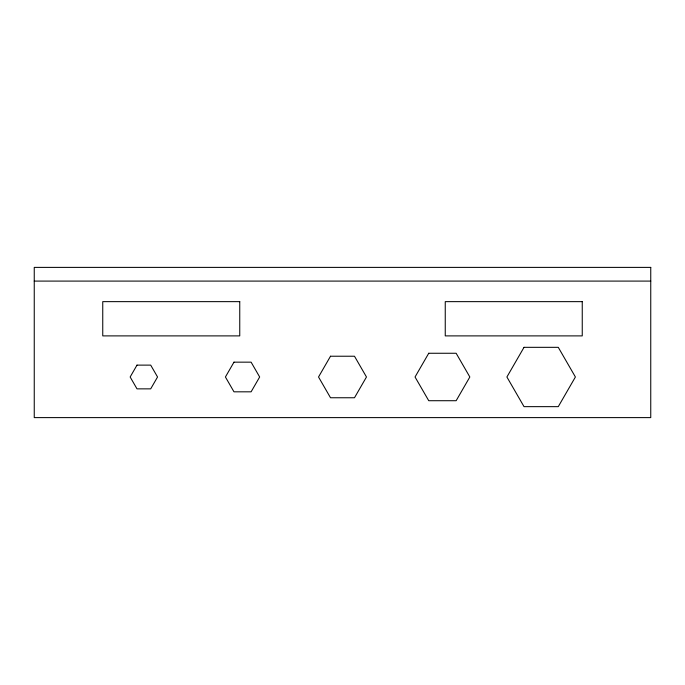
<?xml version="1.0" encoding="UTF-8"?>
<svg xmlns="http://www.w3.org/2000/svg" width="685" height="685" viewBox="0 0 685 685"><rect width="100%" height="100%" fill="white"/><g stroke="black" fill="none" stroke-linecap="round" stroke-linejoin="round"><path stroke-width="1.03" d="M34.25 281.09L650.75 281.09M137 365.122L130.15 376.99L137 388.857L150.7 388.857L157.55 376.99L150.7 365.122L137 365.122M233.979 362.159L225.416 376.99L233.979 391.82L251.104 391.82L259.666 376.99L251.104 362.159L233.979 362.159M330.512 356.226L318.525 376.99L330.512 397.754L354.487 397.754L366.475 376.99L354.487 356.226L330.512 356.226M428.741 353.263L415.041 376.99L428.741 400.716L456.142 400.716L469.841 376.99L456.142 353.263L428.741 353.263M524.025 347.329L506.9 376.99L524.025 406.65L558.275 406.65L575.4 376.99L558.275 347.329L524.025 347.329M650.75 267.39L34.25 267.39L34.25 417.61L650.75 417.61L650.75 267.39M239.75 301.64L102.75 301.64L102.75 335.89L239.75 335.89L239.75 301.64M582.25 301.64L445.25 301.64L445.25 335.89L582.25 335.89L582.25 301.64"/></g></svg>
